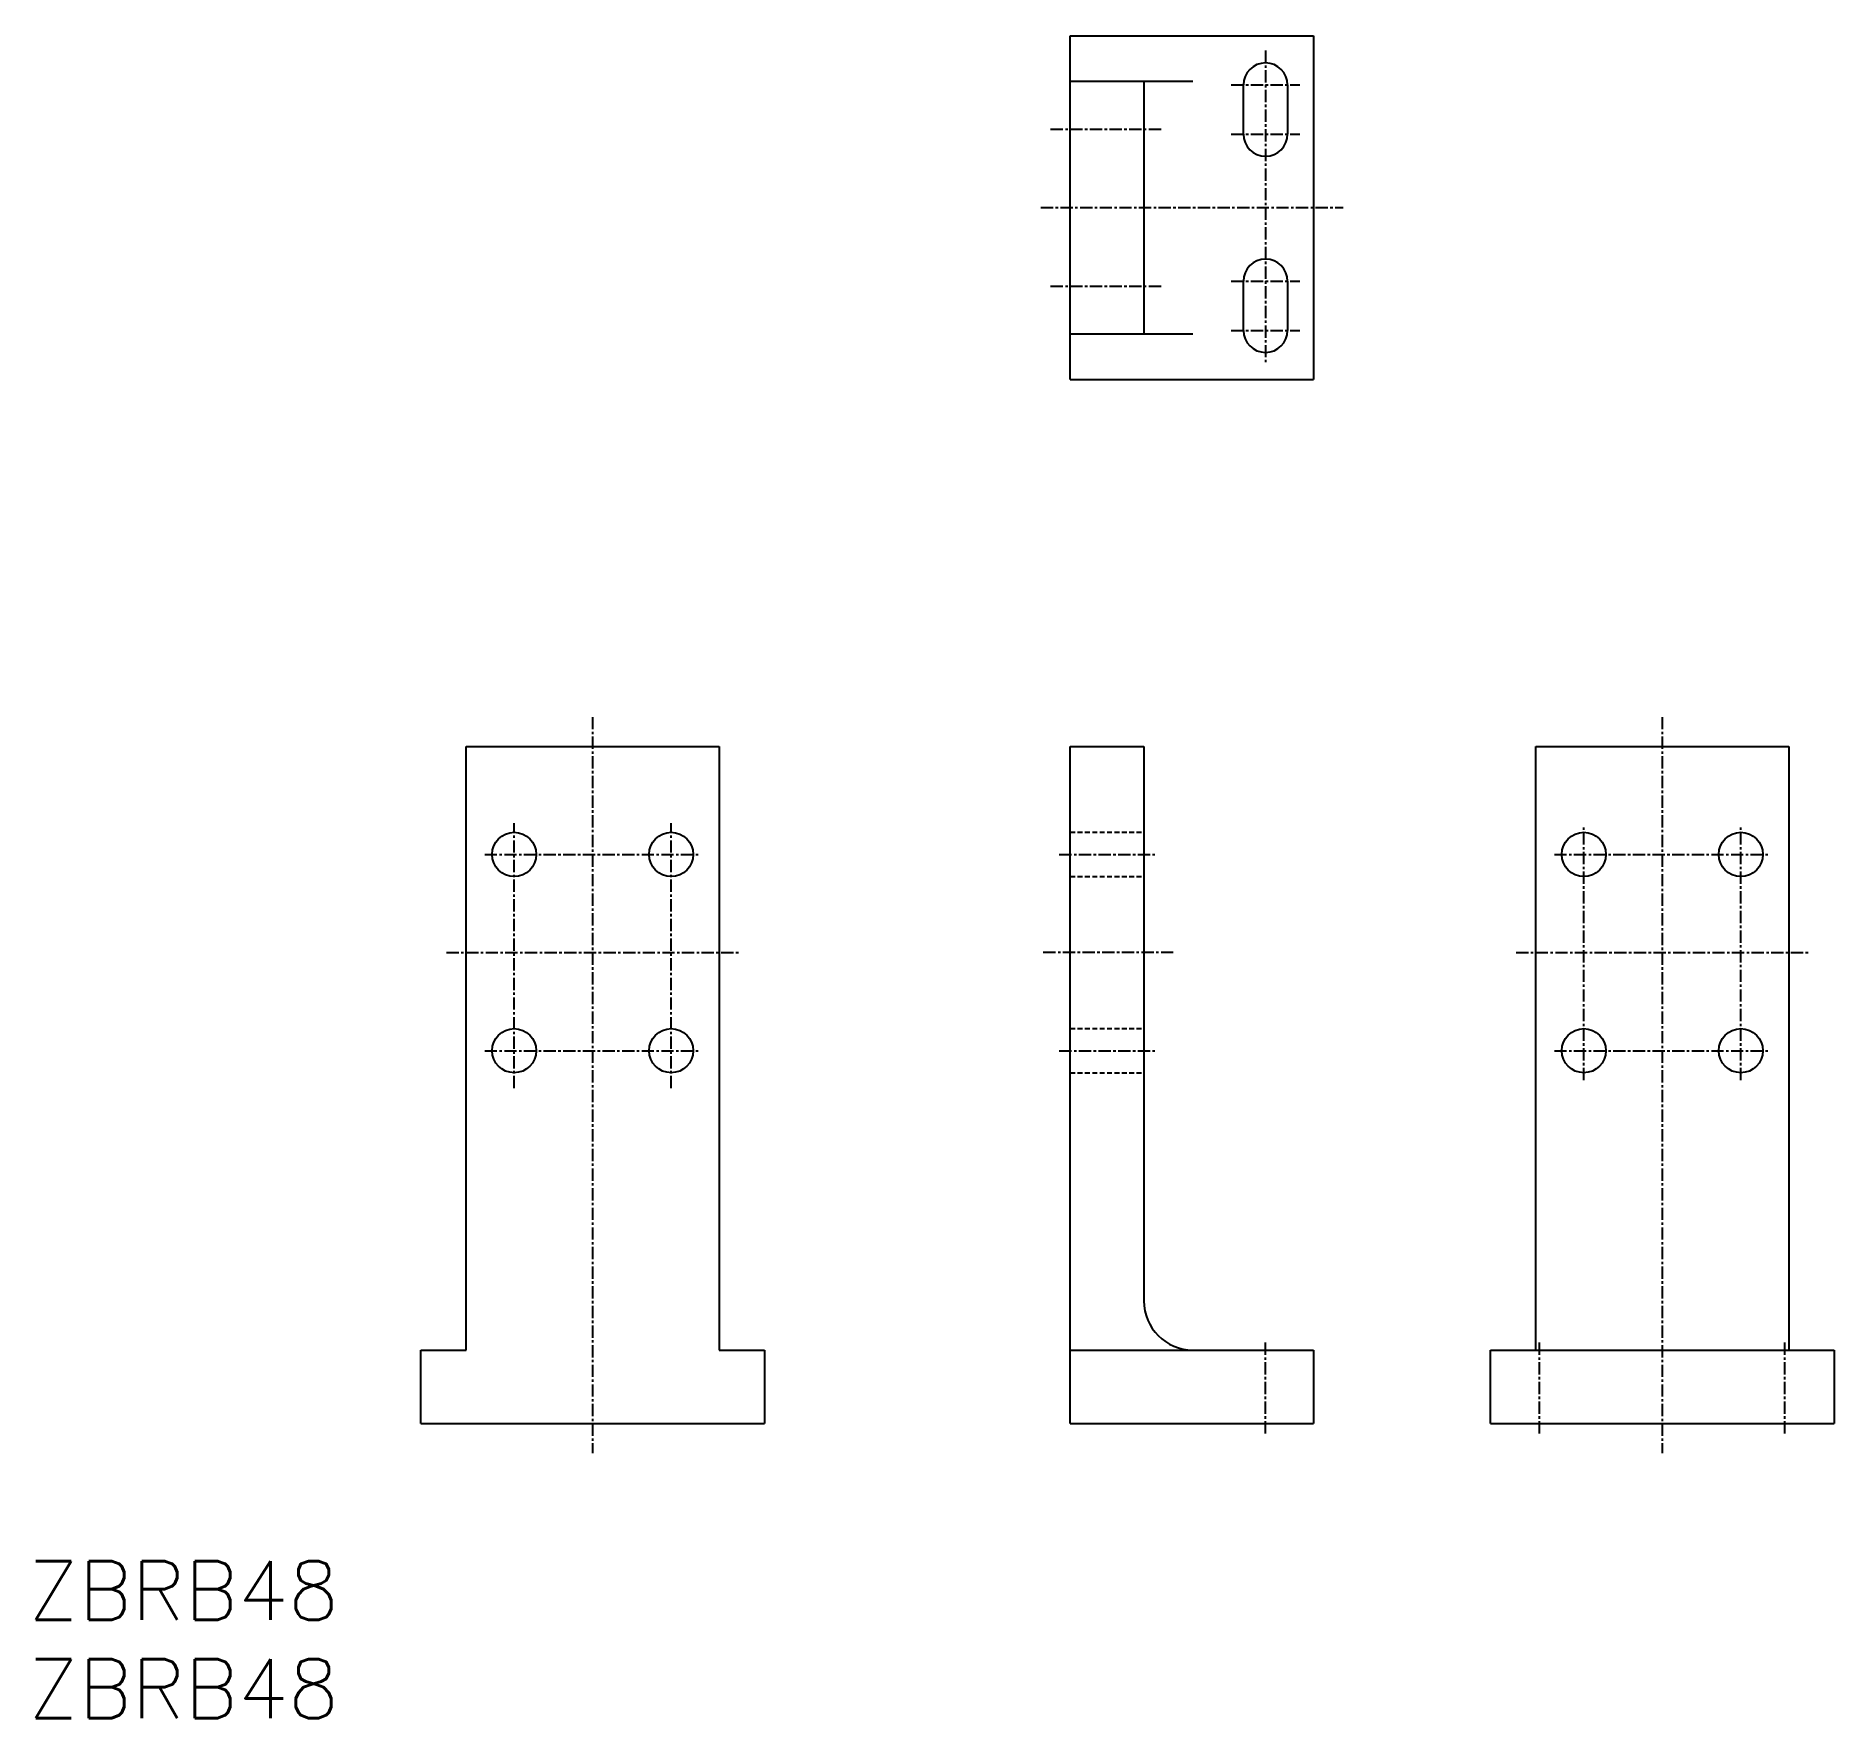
# Model space of a CAD drawing. Extents: x 1098 to 1281, y 60 to 231.
import ezdxf

# ---------------------------------------------------------------- set-up
doc = ezdxf.new("R2010")
doc.units = 0
doc.linetypes.add('CENTER', pattern=[2, 1.25, -0.25, 0.25, -0.25])
doc.linetypes.add('DASHED', pattern=[0.75, 0.5, -0.25])
doc.layers.get('0').update_dxf_attribs({"linetype": 'CONTINUOUS'})
doc.layers.add('CENTER', color=1, linetype='CENTER')
doc.styles.get("Standard").update_dxf_attribs({"font": 'TXT', "bigfont": 'BIGFONT'})

msp = doc.modelspace()

# ---------------------------------------------------------------- linework, layer by layer
at = {"color": 7, "linetype": 'CONTINUOUS'}
for p, q in [((1203.39, 231.41), (1228.19, 231.41)), ((1203.39, 196.41), (1203.39, 231.41)), ((1228.19, 231.41), (1228.19, 196.41)), ((1203.39, 226.81), (1215.89, 226.81)), ((1210.89, 226.81), (1210.89, 201.01)), ((1221.04, 221.41), (1221.04, 226.41)), ((1225.54, 226.41), (1225.54, 221.41)), ((1221.04, 201.41), (1221.04, 206.41)), ((1225.54, 206.41), (1225.54, 201.41)), ((1215.89, 201.01), (1203.39, 201.01)), ((1203.39, 196.41), (1228.19, 196.41)), ((1141.82, 159.01), (1167.62, 159.01)), ((1141.82, 97.51), (1141.82, 159.01)), ((1167.62, 159.01), (1167.62, 97.51)), ((1203.39, 159.01), (1210.89, 159.01)), ((1203.39, 90.01), (1203.39, 159.01)), ((1210.89, 159.01), (1210.89, 102.51)), ((1250.82, 159.01), (1276.62, 159.01)), ((1250.82, 97.51), (1250.82, 159.01)), ((1276.62, 159.01), (1276.62, 97.51)), ((1137.22, 97.51), (1141.82, 97.51)), ((1137.22, 90.01), (1137.22, 97.51)), ((1167.62, 97.51), (1172.22, 97.51)), ((1172.22, 97.51), (1172.22, 90.01)), ((1203.39, 97.51), (1228.19, 97.51)), ((1228.19, 97.51), (1228.19, 90.01)), ((1246.22, 90.01), (1246.22, 97.51)), ((1246.22, 97.51), (1281.22, 97.51)), ((1281.22, 97.51), (1281.22, 90.01)), ((1137.22, 90.01), (1172.22, 90.01)), ((1203.39, 90.01), (1228.19, 90.01)), ((1246.22, 90.01), (1281.22, 90.01))]:
    msp.add_line(p, q, dxfattribs=at)
at = {"color": 3, "linetype": 'DASHED'}
for p, q in [((1203.39, 150.26), (1210.89, 150.26)), ((1203.39, 145.76), (1210.89, 145.76)), ((1203.39, 130.26), (1210.89, 130.26)), ((1203.39, 125.76), (1210.89, 125.76))]:
    msp.add_line(p, q, dxfattribs=at)
at = {"color": 7, "linetype": 'CONTINUOUS'}
for centre in [(1146.72, 148.01), (1162.72, 148.01), (1255.72, 148.01), (1271.72, 148.01), (1146.72, 128.01), (1162.72, 128.01), (1255.72, 128.01), (1271.72, 128.01)]:
    msp.add_circle(centre, 2.25, dxfattribs=at)
for centre, radius, start, end in [((1223.29, 226.41), 2.25, 0, 180), ((1223.29, 221.41), 2.25, 180, 0), ((1223.29, 206.41), 2.25, 0, 180), ((1223.29, 201.41), 2.25, 180, 360), ((1215.89, 102.51), 5, 180, 270)]:
    msp.add_arc(centre, radius, start, end, dxfattribs=at)
at = {"layer": 'CENTER', "color": 1, "linetype": 'CENTER'}
for p, q in [((1223.29, 229.91), (1223.29, 197.91)), ((1219.79, 226.41), (1226.79, 226.41)), ((1201.39, 221.91), (1212.89, 221.91)), ((1219.79, 221.41), (1226.79, 221.41)), ((1200.39, 213.91), (1231.19, 213.91)), ((1201.39, 205.91), (1212.89, 205.91)), ((1219.79, 206.41), (1226.79, 206.41)), ((1219.79, 201.41), (1226.79, 201.41)), ((1154.72, 162.01), (1154.72, 87.01)), ((1263.72, 162.01), (1263.72, 87.01)), ((1146.72, 124.19), (1146.72, 151.19)), ((1162.72, 124.19), (1162.72, 151.19)), ((1255.72, 125.01), (1255.72, 151.01)), ((1271.72, 125.01), (1271.72, 151.01)), ((1143.72, 148.01), (1165.72, 148.01)), ((1202.27, 148.01), (1212.02, 148.01)), ((1252.72, 148.01), (1274.72, 148.01)), ((1139.82, 138.01), (1169.62, 138.01)), ((1213.89, 138.01), (1200.39, 138.01)), ((1248.82, 138.01), (1278.62, 138.01)), ((1143.72, 128.01), (1165.72, 128.01)), ((1202.27, 128.01), (1212.02, 128.01)), ((1252.72, 128.01), (1274.72, 128.01)), ((1223.29, 89.01), (1223.29, 98.51)), ((1251.22, 89.01), (1251.22, 98.51)), ((1276.22, 89.01), (1276.22, 98.51))]:
    msp.add_line(p, q, dxfattribs=at)

# ---------------------------------------------------------------- texts
at = {"color": 7, "linetype": 'CONTINUOUS'}
for p in [(1097.22, 70.01), (1097.22, 60.01)]:
    msp.add_text('ZBRB48', height=6, dxfattribs=at).set_placement(p)

doc.saveas('drawing.dxf')
